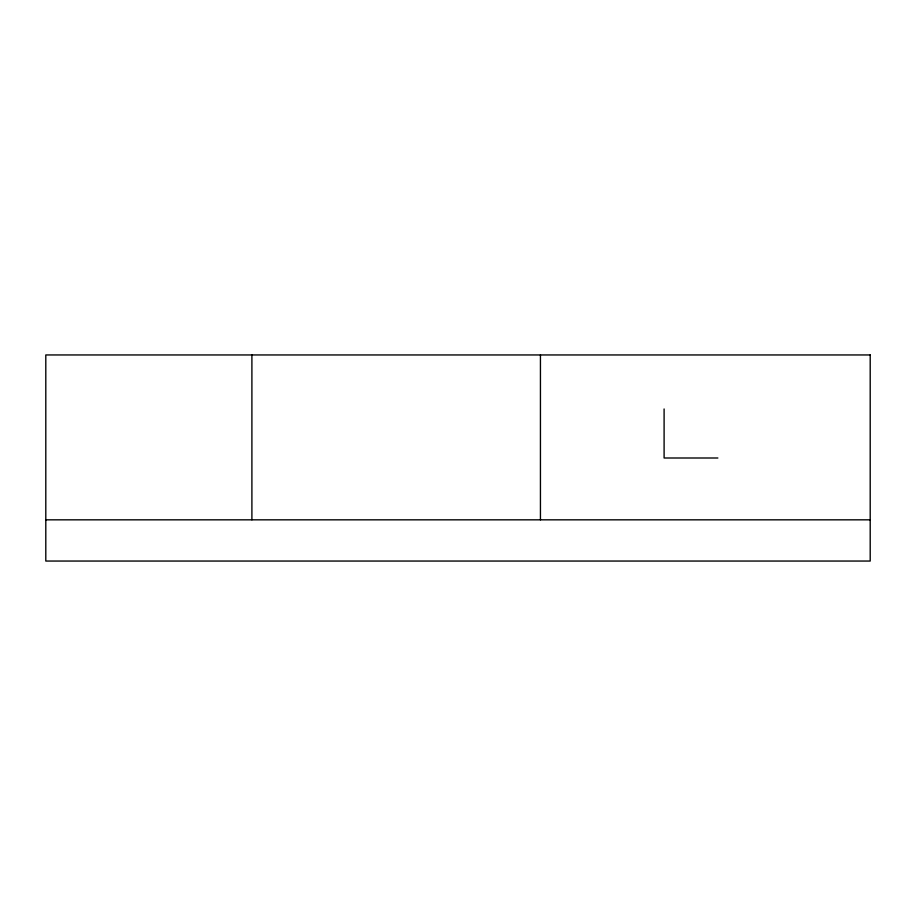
<?xml version="1.0" encoding="UTF-8"?>
<svg xmlns="http://www.w3.org/2000/svg" width="916" height="916" viewBox="0 0 916 916"><rect width="100%" height="100%" fill="white"/><g stroke="black" fill="none" stroke-linecap="round" stroke-linejoin="round"><path stroke-width="1.37" d="M717.881 458L664.1 458L664.1 408.96M45.8 519.83L870.2 519.83M540.44 354.95L540.44 519.83M251.9 354.95L251.9 519.83M870.2 354.95L45.8 354.95L45.8 561.05L870.2 561.05L870.2 354.95"/></g></svg>
